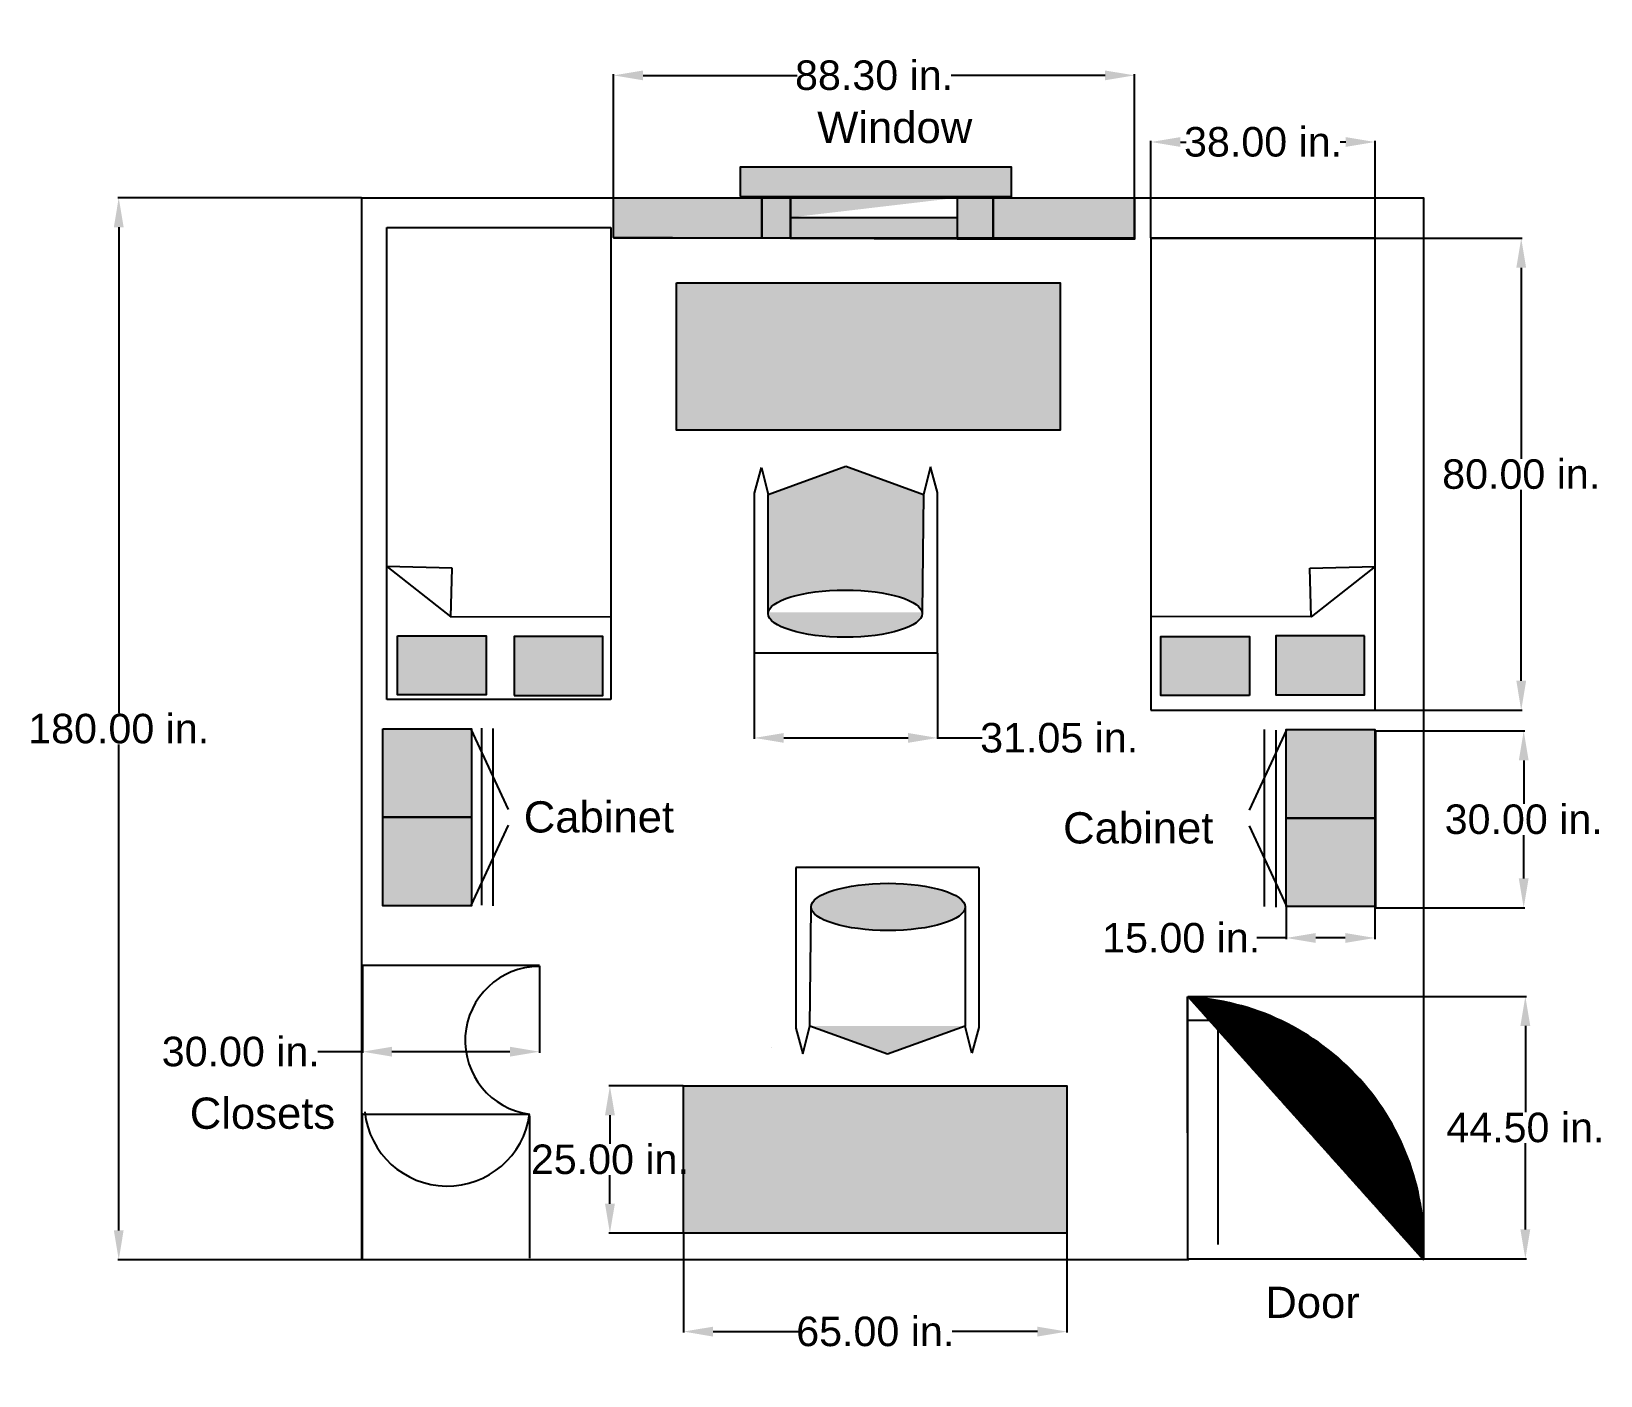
# Model space of a CAD drawing. Header units: inches. Extents: x 146 to 412, y 117 to 345.
import ezdxf

# ---------------------------------------------------------------- set-up
doc = ezdxf.new("R2010")
doc.units = ezdxf.units.IN
doc.header["$MEASUREMENT"] = 0
doc.styles.get("Standard").update_dxf_attribs({"font": 'arial.ttf'})
doc.dimstyles.get("Standard").update_dxf_attribs({"dimtxt": 5, "dimasz": 5, "dimexe": 0.18, "dimexo": 0.0625, "dimgap": 0.09, "dimtad": 0, "dimtih": 1, "dimtoh": 1, "dimzin": 0, "dimdsep": 46, "dimtxsty": 'Standard', "dimcen": 0.09, "dimclrd": 3, "dimclre": 6, "dimclrt": 1, "dimadec": 0, "dimazin": 0, "dimtfac": 1, "dimtofl": 0, "dimtmove": 0, "dimatfit": 3, "dimfxl": 1, "dimtfillclr": 2, "dimtolj": 1, "dimtzin": 0, "dimarcsym": 0})
pattern_1 = [(60, (3.7285, 73.4333), (-1.2, -3e-10), [1.1, -0.1]), (180, (3.7285, 73.4333), (0.6, -1.0392305), [1.1, -0.1]), (300, (3.7285, 73.4333), (1.2, -3e-10), [1.1, -0.1]), (60, (3.8285, 73.4333), (-1.2, -3e-10), [0.2, -1]), (300, (3.8285, 73.4333), (1.2, -3e-10), [0.2, -1]), (60, (3.6785, 73.5199), (-1.2, -3e-10), [0.2, -1]), (180, (3.6785, 73.5199), (0.6, -1.0392305), [0.2, -1]), (300, (3.6785, 73.3467), (1.2, -3e-10), [0.2, -1]), (180, (3.6785, 73.3467), (0.6, -1.0392305), [0.2, -1]), (60, (3.3285, 73.4333), (-1.2, -3e-10), [0.2, -1]), (300, (3.3285, 73.4333), (1.2, -3e-10), [0.2, -1]), (60, (3.9285, 73.0869), (-1.2, -3e-10), [0.2, -1]), (180, (3.9285, 73.0869), (0.6, -1.0392305), [0.2, -1]), (300, (3.9285, 73.7797), (1.2, -3e-10), [0.2, -1]), (180, (3.9285, 73.7797), (0.6, -1.0392305), [0.2, -1]), (0, (3.9285, 73.6065), (-0.6, 1.0392305), [0.7, -0.5]), (0, (3.9285, 73.2601), (-0.6, 1.0392305), [0.7, -0.5]), (120, (3.7785, 73.6931), (-1.2, 3e-10), [0.7, -0.5]), (120, (3.4785, 73.5199), (-1.2, 3e-10), [0.7, -0.5]), (240, (3.4785, 73.3467), (0.6, -1.0392305), [0.7, -0.5]), (240, (3.7785, 73.1735), (0.6, -1.0392305), [0.7, -0.5])]

# ---------------------------------------------------------------- blocks, each defined once
blk = doc.blocks.new('*D43')
at = {"color": 6, "lineweight": -2, "transparency": 16777216}
for p, q in [((201.71, 316.77), (160.4, 316.77)), ((201.71, 136.77), (160.4, 136.77))]:
    blk.add_line(p, q, dxfattribs=at)
at = {"color": 3, "lineweight": -2, "transparency": 16777216}
for p, q in [((160.58, 311.77), (160.58, 229.41)), ((160.58, 141.77), (160.58, 224.12))]:
    blk.add_line(p, q, dxfattribs=at)
at = {"color": 3, "transparency": 16777216}
for points in [[(159.75, 311.77), (161.41, 311.77), (160.58, 316.77)], [(159.75, 141.77), (161.41, 141.77), (160.58, 136.77)]]:
    blk.add_solid(points, dxfattribs=at)
at = {"layer": 'Defpoints', "color": 0, "transparency": 16777216}
for p in [(160.58, 316.77), (201.77, 316.77), (201.77, 136.77)]:
    blk.add_point(p, dxfattribs=at)
at = {"color": 1, "transparency": 16777216, "insert": (160.58, 226.77), "char_height": 5, "attachment_point": 5}
blk.add_mtext('\\A1;180.00 in. ', dxfattribs=at)
blk = doc.blocks.new('*D46')
at = {"color": 6, "lineweight": -2, "transparency": 16777216}
for p, q in [((335.56, 309.98), (335.56, 326.39)), ((373.56, 309.98), (373.56, 326.39))]:
    blk.add_line(p, q, dxfattribs=at)
at = {"color": 3, "lineweight": -2, "transparency": 16777216}
for p, q in [((340.56, 326.21), (341.52, 326.21)), ((368.56, 326.21), (367.6, 326.21))]:
    blk.add_line(p, q, dxfattribs=at)
at = {"color": 3, "transparency": 16777216}
for points in [[(340.56, 327.04), (340.56, 325.38), (335.56, 326.21)], [(368.56, 327.04), (368.56, 325.38), (373.56, 326.21)]]:
    blk.add_solid(points, dxfattribs=at)
at = {"layer": 'Defpoints', "color": 0, "transparency": 16777216}
for p in [(373.56, 326.21), (335.56, 309.92), (373.56, 309.92)]:
    blk.add_point(p, dxfattribs=at)
at = {"color": 1, "transparency": 16777216, "insert": (354.56, 326.21), "char_height": 5, "attachment_point": 5}
blk.add_mtext('\\A1;38.00 in. ', dxfattribs=at)
blk = doc.blocks.new('*D47')
at = {"color": 6, "lineweight": -2, "transparency": 16777216}
for p, q in [((373.62, 309.9), (398.5, 309.9)), ((373.62, 229.9), (398.5, 229.9))]:
    blk.add_line(p, q, dxfattribs=at)
at = {"color": 3, "lineweight": -2, "transparency": 16777216}
for p, q in [((398.32, 304.9), (398.32, 272.54)), ((398.32, 234.9), (398.32, 267.25))]:
    blk.add_line(p, q, dxfattribs=at)
at = {"color": 3, "transparency": 16777216}
for points in [[(397.49, 304.9), (399.15, 304.9), (398.32, 309.9)], [(397.49, 234.9), (399.15, 234.9), (398.32, 229.9)]]:
    blk.add_solid(points, dxfattribs=at)
at = {"layer": 'Defpoints', "color": 0, "transparency": 16777216}
for p in [(373.56, 309.9), (398.32, 309.9), (373.56, 229.9)]:
    blk.add_point(p, dxfattribs=at)
at = {"color": 1, "transparency": 16777216, "insert": (398.32, 269.9), "char_height": 5, "attachment_point": 5}
blk.add_mtext('\\A1;80.00 in. ', dxfattribs=at)
blk = doc.blocks.new('*D48')
at = {"color": 6, "lineweight": -2, "transparency": 16777216}
for p, q in [((341.88, 181.42), (399.2, 181.42)), ((341.88, 136.92), (399.2, 136.92))]:
    blk.add_line(p, q, dxfattribs=at)
at = {"color": 3, "lineweight": -2, "transparency": 16777216}
for p, q in [((399.02, 176.42), (399.02, 161.81)), ((399.02, 141.92), (399.02, 156.52))]:
    blk.add_line(p, q, dxfattribs=at)
at = {"color": 3, "transparency": 16777216}
for points in [[(398.18, 176.42), (399.85, 176.42), (399.02, 181.42)], [(398.18, 141.92), (399.85, 141.92), (399.02, 136.92)]]:
    blk.add_solid(points, dxfattribs=at)
at = {"layer": 'Defpoints', "color": 0, "transparency": 16777216}
for p in [(341.82, 181.42), (399.02, 181.42), (341.82, 136.92)]:
    blk.add_point(p, dxfattribs=at)
at = {"color": 1, "transparency": 16777216, "insert": (399.02, 159.17), "char_height": 5, "attachment_point": 5}
blk.add_mtext('\\A1;44.50 in. ', dxfattribs=at)
blk = doc.blocks.new('*D49')
at = {"color": 6, "lineweight": -2, "transparency": 16777216}
for p, q in [((256.32, 141.22), (256.32, 124.43)), ((321.32, 141.22), (321.32, 124.43))]:
    blk.add_line(p, q, dxfattribs=at)
at = {"color": 3, "lineweight": -2, "transparency": 16777216}
for p, q in [((261.32, 124.61), (275.77, 124.61)), ((316.32, 124.61), (301.87, 124.61))]:
    blk.add_line(p, q, dxfattribs=at)
at = {"color": 3, "transparency": 16777216}
for points in [[(261.32, 125.44), (261.32, 123.77), (256.32, 124.61)], [(316.32, 125.44), (316.32, 123.77), (321.32, 124.61)]]:
    blk.add_solid(points, dxfattribs=at)
at = {"layer": 'Defpoints', "color": 0, "transparency": 16777216}
for p in [(256.32, 141.28), (321.32, 141.28), (256.32, 124.61)]:
    blk.add_point(p, dxfattribs=at)
at = {"color": 1, "transparency": 16777216, "insert": (288.82, 124.61), "char_height": 5, "attachment_point": 5}
blk.add_mtext('\\A1;65.00 in. ', dxfattribs=at)
blk = doc.blocks.new('*D50')
at = {"color": 6, "lineweight": -2, "transparency": 16777216}
for p, q in [((256.26, 166.28), (243.66, 166.28)), ((256.26, 141.28), (243.66, 141.28))]:
    blk.add_line(p, q, dxfattribs=at)
at = {"color": 3, "lineweight": -2, "transparency": 16777216}
for p, q in [((243.84, 161.28), (243.84, 156.42)), ((243.84, 146.28), (243.84, 151.14))]:
    blk.add_line(p, q, dxfattribs=at)
at = {"color": 3, "transparency": 16777216}
for points in [[(243.01, 161.28), (244.68, 161.28), (243.84, 166.28)], [(243.01, 146.28), (244.68, 146.28), (243.84, 141.28)]]:
    blk.add_solid(points, dxfattribs=at)
at = {"layer": 'Defpoints', "color": 0, "transparency": 16777216}
for p in [(243.84, 166.28), (256.32, 166.28), (256.32, 141.28)]:
    blk.add_point(p, dxfattribs=at)
at = {"color": 1, "transparency": 16777216, "insert": (243.84, 153.78), "char_height": 5, "attachment_point": 5}
blk.add_mtext('\\A1;25.00 in. ', dxfattribs=at)
blk = doc.blocks.new('*D51')
at = {"color": 6, "lineweight": -2, "transparency": 16777216}
for p, q in [((268.32, 239.56), (268.32, 225.04)), ((299.37, 239.56), (299.37, 225.04))]:
    blk.add_line(p, q, dxfattribs=at)
at = {"color": 3, "lineweight": -2, "transparency": 16777216}
for p, q in [((273.32, 225.22), (294.37, 225.22)), ((299.37, 225.22), (306.96, 225.22))]:
    blk.add_line(p, q, dxfattribs=at)
at = {"color": 3, "transparency": 16777216}
for points in [[(273.32, 226.05), (273.32, 224.39), (268.32, 225.22)], [(294.37, 226.05), (294.37, 224.39), (299.37, 225.22)]]:
    blk.add_solid(points, dxfattribs=at)
at = {"layer": 'Defpoints', "color": 0, "transparency": 16777216}
for p in [(268.32, 239.62), (299.37, 239.62), (299.37, 225.22)]:
    blk.add_point(p, dxfattribs=at)
at = {"color": 1, "transparency": 16777216, "insert": (320, 225.22), "char_height": 5, "attachment_point": 5}
blk.add_mtext('\\A1;31.05 in. ', dxfattribs=at)
blk = doc.blocks.new('*D52')
at = {"color": 6, "lineweight": -2, "transparency": 16777216}
for p, q in [((244.47, 310.02), (244.47, 337.68)), ((332.77, 310.02), (332.77, 337.68))]:
    blk.add_line(p, q, dxfattribs=at)
at = {"color": 3, "lineweight": -2, "transparency": 16777216}
for p, q in [((249.47, 337.5), (275.58, 337.5)), ((327.77, 337.5), (301.67, 337.5))]:
    blk.add_line(p, q, dxfattribs=at)
at = {"color": 3, "transparency": 16777216}
for points in [[(249.47, 338.33), (249.47, 336.67), (244.47, 337.5)], [(327.77, 338.33), (327.77, 336.67), (332.77, 337.5)]]:
    blk.add_solid(points, dxfattribs=at)
at = {"layer": 'Defpoints', "color": 0, "transparency": 16777216}
for p in [(332.77, 337.5), (244.47, 309.96), (332.77, 309.96)]:
    blk.add_point(p, dxfattribs=at)
at = {"color": 1, "transparency": 16777216, "insert": (288.62, 337.5), "char_height": 5, "attachment_point": 5}
blk.add_mtext('\\A1;88.30 in. ', dxfattribs=at)
blk = doc.blocks.new('*D53')
at = {"color": 6, "lineweight": -2, "transparency": 16777216}
for p, q in [((201.9, 186.58), (201.9, 171.86)), ((231.9, 186.58), (231.9, 171.86))]:
    blk.add_line(p, q, dxfattribs=at)
at = {"color": 3, "lineweight": -2, "transparency": 16777216}
for p, q in [((201.9, 172.04), (194.31, 172.04)), ((226.9, 172.04), (206.9, 172.04))]:
    blk.add_line(p, q, dxfattribs=at)
at = {"color": 3, "transparency": 16777216}
for points in [[(206.9, 172.88), (206.9, 171.21), (201.9, 172.04)], [(226.9, 172.88), (226.9, 171.21), (231.9, 172.04)]]:
    blk.add_solid(points, dxfattribs=at)
at = {"layer": 'Defpoints', "color": 0, "transparency": 16777216}
for p in [(201.9, 186.65), (231.9, 186.65), (201.9, 172.04)]:
    blk.add_point(p, dxfattribs=at)
at = {"color": 1, "transparency": 16777216, "insert": (181.27, 172.04), "char_height": 5, "attachment_point": 5}
blk.add_mtext('\\A1;30.00 in. ', dxfattribs=at)
blk = doc.blocks.new('*D54')
at = {"color": 6, "lineweight": -2, "transparency": 16777216}
for p, q in [((358.49, 196.57), (358.49, 191.14)), ((373.49, 196.57), (373.49, 191.14))]:
    blk.add_line(p, q, dxfattribs=at)
at = {"color": 3, "lineweight": -2, "transparency": 16777216}
for p, q in [((358.49, 191.32), (353.49, 191.32)), ((368.49, 191.32), (363.49, 191.32))]:
    blk.add_line(p, q, dxfattribs=at)
at = {"color": 3, "transparency": 16777216}
for points in [[(363.49, 192.15), (363.49, 190.48), (358.49, 191.32)], [(368.49, 192.15), (368.49, 190.48), (373.49, 191.32)]]:
    blk.add_solid(points, dxfattribs=at)
at = {"layer": 'Defpoints', "color": 0, "transparency": 16777216}
for p in [(358.49, 196.63), (373.49, 196.63), (358.49, 191.32)]:
    blk.add_point(p, dxfattribs=at)
at = {"color": 1, "transparency": 16777216, "insert": (340.68, 191.32), "char_height": 5, "attachment_point": 5}
blk.add_mtext('\\A1;15.00 in. ', dxfattribs=at)
blk = doc.blocks.new('*D55')
at = {"color": 6, "lineweight": -2, "transparency": 16777216}
for p, q in [((373.67, 226.41), (398.92, 226.41)), ((373.67, 196.41), (398.92, 196.41))]:
    blk.add_line(p, q, dxfattribs=at)
at = {"color": 3, "lineweight": -2, "transparency": 16777216}
for p, q in [((398.74, 221.41), (398.74, 214.05)), ((398.74, 201.41), (398.74, 208.76))]:
    blk.add_line(p, q, dxfattribs=at)
at = {"color": 3, "transparency": 16777216}
for points in [[(397.91, 221.41), (399.57, 221.41), (398.74, 226.41)], [(397.91, 201.41), (399.57, 201.41), (398.74, 196.41)]]:
    blk.add_solid(points, dxfattribs=at)
at = {"layer": 'Defpoints', "color": 0, "transparency": 16777216}
for p in [(373.61, 226.41), (373.61, 196.41), (398.74, 196.41)]:
    blk.add_point(p, dxfattribs=at)
at = {"color": 1, "transparency": 16777216, "insert": (398.74, 211.41), "char_height": 5, "attachment_point": 5}
blk.add_mtext('\\A1;30.00 in. ', dxfattribs=at)

msp = doc.modelspace()

# ---------------------------------------------------------------- hatches: boundary and pattern name
h = msp.add_hatch()
h.set_pattern_fill('ANGLE', color=256)
h.set_pattern_definition([(0, (3.72852, 73.43327), (0, 0.275), [0.2, -0.075]), (90, (3.72852, 73.43327), (-0.275, 2e-17), [0.2, -0.075])])
h.paths.add_polyline_path([(265.93, 316.946), (311.93, 316.946), (311.93, 321.946), (265.93, 321.946)])
h.paths.add_polyline_path([(244.442, 316.68), (274.442, 316.767), (274.442, 309.845), (244.442, 310.037)])
h.paths.add_polyline_path([(308.78, 316.698), (308.78, 309.913)], flags=16)
h.paths.add_polyline_path([(302.783, 316.748), (332.783, 316.748), (332.783, 309.748), (302.783, 309.748)])
edge = h.paths.add_edge_path()
edge.add_line((274.44, 313.423), (302.783, 313.423))
edge.add_line((302.786, 309.747), (274.452, 309.846))
edge.add_line((274.452, 309.846), (274.452, 316.767))
edge.add_line((274.452, 316.767), (302.783, 316.766))
h = msp.add_hatch()
h.set_pattern_fill('ESCHER', color=256, style=0)
h.set_pattern_definition(pattern_1)
h.paths.add_polyline_path([(255.149, 302.356), (320.149, 302.356), (320.149, 277.356), (255.149, 277.356)])
h.paths.add_polyline_path([(256.321, 166.278), (321.321, 166.278), (321.321, 141.278), (256.321, 141.278)])
h = msp.add_hatch()
h.set_pattern_fill('ESCHER', color=256)
h.set_pattern_definition(pattern_1)
edge = h.paths.add_edge_path()
edge.add_ellipse((283.717, 246.284), major_axis=(13.047, 0), ratio=0.3065862, start_angle=0, end_angle=360)
edge = h.paths.add_edge_path()
edge.add_line((270.68, 266.475), (283.835, 271.263))
edge.add_line((283.835, 271.263), (296.991, 266.475))
edge.add_line((270.68, 246.475), (270.68, 266.475))
edge.add_line((296.991, 266.475), (296.779, 246.475))
h = msp.add_hatch()
h.set_pattern_fill('EARTH', color=256)
h.set_pattern_definition([(0, (3.72852, 73.43327), (0.25, 0.25), [0.25, -0.25]), (0, (3.72852, 73.52702), (0.25, 0.25), [0.25, -0.25]), (0, (3.72852, 73.62077), (0.25, 0.25), [0.25, -0.25]), (90, (3.75977, 73.65202), (-0.25, 0.25), [0.25, -0.25]), (90, (3.85352, 73.65202), (-0.25, 0.25), [0.25, -0.25]), (90, (3.94727, 73.65202), (-0.25, 0.25), [0.25, -0.25])])
h.paths.add_polyline_path([(207.861, 242.52), (222.861, 242.52), (222.861, 232.52), (207.861, 232.52)])
h.paths.add_polyline_path([(227.615, 232.43), (242.615, 232.43), (242.615, 242.43), (227.615, 242.43)])
h.paths.add_polyline_path([(352.252, 232.43), (337.252, 232.43), (337.252, 242.43), (352.252, 242.43)])
h.paths.add_polyline_path([(371.736, 242.52), (356.736, 242.52), (356.736, 232.52), (371.736, 232.52)])
edge = h.paths.add_edge_path()
edge.add_ellipse((291, 196.58), major_axis=(-13.047, 0), ratio=0.3065862, start_angle=0, end_angle=360)
edge = h.paths.add_edge_path()
edge.add_line((290.881, 171.601), (277.725, 176.389))
edge.add_line((304.037, 176.389), (290.881, 171.601))
h = msp.add_hatch()
h.set_pattern_fill('AR-RROOF', color=256)
h.set_pattern_definition([(0, (3.7285, 73.4333), (2.2, 1), [15, -2, 5, -1]), (0, (5.0585, 73.9333), (-1, 1.33), [3, -0.33, 6, -0.75]), (0, (4.2285, 74.2833), (5.2, 0.67), [8, -1.4, 4, -1])])
h.paths.add_polyline_path([(373.489, 211.631), (358.489, 211.631), (358.489, 226.631), (373.489, 226.631)])
h.paths.add_polyline_path([(373.487, 196.633), (358.487, 196.633), (358.487, 211.633), (373.487, 211.633)])
h.paths.add_polyline_path([(205.355, 211.789), (220.355, 211.789), (220.355, 196.789), (205.355, 196.789)])
h.paths.add_polyline_path([(205.358, 226.787), (220.358, 226.787), (220.358, 211.787), (205.358, 211.787)])
h = msp.add_hatch()
h.set_pattern_fill('GRATE', color=256, style=0)
h.set_pattern_definition([(0, (3.728516, 73.433272), (0, 0.03125), []), (90, (3.72852, 73.43327), (-0.125, 8e-18), [])])
edge = h.paths.add_edge_path()
edge.add_line((341.818, 136.917), (341.818, 181.415))
edge.add_arc((339.517, 139.05), 42.311, 356.90934, 447.13409)

# ---------------------------------------------------------------- linework, layer by layer
for p, q in [((206.012, 311.738), (244.012, 311.738)), ((206.012, 231.738), (206.012, 311.738)), ((244.012, 311.738), (244.012, 231.738)), ((274.44, 313.423), (302.783, 313.423)), ((244.473, 309.958), (332.773, 309.958)), ((303.149, 309.929), (303.149, 309.929)), ((335.555, 309.896), (335.555, 229.896)), ((373.555, 229.896), (373.555, 309.896)), ((268.322, 266.707), (269.519, 271.054)), ((269.514, 271.056), (270.68, 266.474)), ((270.68, 266.475), (283.835, 271.263)), ((283.835, 271.263), (296.991, 266.475)), ((298.177, 271.162), (296.991, 266.474)), ((299.369, 266.812), (298.172, 271.16)), ((268.322, 239.626), (268.322, 266.707)), ((270.68, 246.475), (270.68, 266.475)), ((296.991, 266.475), (296.779, 246.475)), ((299.369, 239.623), (299.369, 266.812)), ((217.092, 253.972), (206.014, 254.286)), ((206.014, 254.286), (216.859, 245.748)), ((216.859, 245.748), (217.092, 253.972)), ((362.487, 253.972), (373.564, 254.286)), ((362.72, 245.748), (362.487, 253.972)), ((373.564, 254.286), (362.72, 245.748)), ((216.859, 245.748), (243.951, 245.786)), ((362.704, 245.748), (335.612, 245.786)), ((268.322, 239.628), (268.322, 239.623)), ((268.322, 239.624), (299.369, 239.624)), ((244.012, 231.738), (206.012, 231.738)), ((335.555, 229.896), (373.555, 229.896)), ((220.268, 226.71), (226.607, 213.116)), ((222.093, 226.867), (222.093, 196.867)), ((224.022, 226.791), (224.022, 196.791)), ((358.525, 226.577), (352.186, 212.983)), ((354.823, 196.629), (354.823, 226.629)), ((356.752, 196.553), (356.752, 226.553)), ((373.612, 226.408), (373.612, 196.408)), ((220.32, 196.843), (226.659, 210.437)), ((358.577, 196.71), (352.238, 210.304)), ((275.347, 203.24), (275.347, 176.051)), ((306.395, 203.24), (275.347, 203.24)), ((306.395, 203.237), (306.395, 176.157)), ((277.725, 176.389), (277.937, 196.389)), ((304.037, 196.389), (304.037, 176.389)), ((231.897, 186.645), (201.897, 186.645)), ((341.818, 136.917), (341.818, 181.415)), ((275.347, 176.051), (276.544, 171.704)), ((276.54, 171.702), (277.725, 176.39)), ((290.881, 171.601), (277.725, 176.389)), ((304.037, 176.389), (290.881, 171.601)), ((305.202, 171.807), (304.037, 176.389)), ((306.395, 176.157), (305.198, 171.81)), ((346.943, 177.355), (341.825, 177.355)), ((346.943, 139.355), (346.943, 177.355)), ((271.224, 172.779), (271.224, 172.773)), ((201.897, 161.458), (201.77, 161.458)), ((201.874, 161.446), (230.224, 161.446)), ((201.897, 136.645), (201.897, 161.645)), ((230.186, 161.18), (230.186, 137.033))]:
    msp.add_line(p, q)
for points in [[(265.93, 316.946), (311.93, 316.946), (311.93, 321.946), (265.93, 321.946)], [(244.442, 316.68), (274.442, 316.767), (274.442, 309.845), (244.442, 310.037)], [(269.602, 316.738), (269.602, 316.738), (269.602, 309.992), (269.602, 309.992)], [(302.783, 316.748), (332.783, 316.748), (332.783, 309.748), (302.783, 309.748)], [(308.78, 316.698), (308.78, 316.698), (308.78, 309.913), (308.78, 309.913)], [(335.562, 309.915), (373.562, 309.915), (373.562, 309.915), (335.562, 309.915)], [(255.149, 302.356), (320.149, 302.356), (320.149, 277.356), (255.149, 277.356)], [(207.861, 242.52), (222.861, 242.52), (222.861, 232.52), (207.861, 232.52)], [(227.615, 232.43), (242.615, 232.43), (242.615, 242.43), (227.615, 242.43)], [(352.252, 232.43), (337.252, 232.43), (337.252, 242.43), (352.252, 242.43)], [(371.736, 242.52), (356.736, 242.52), (356.736, 232.52), (371.736, 232.52)], [(205.358, 226.787), (220.358, 226.787), (220.358, 211.787), (205.358, 211.787)], [(373.489, 211.631), (358.489, 211.631), (358.489, 226.631), (373.489, 226.631)], [(205.355, 211.789), (220.355, 211.789), (220.355, 196.789), (205.355, 196.789)], [(373.487, 196.633), (358.487, 196.633), (358.487, 211.633), (373.487, 211.633)], [(256.321, 166.278), (321.321, 166.278), (321.321, 141.278), (256.321, 141.278)]]:
    msp.add_lwpolyline(points, close=True)
for points in [[(341.986, 136.767), (201.77, 136.767), (201.77, 316.767), (381.77, 316.767), (381.77, 136.767)], [(302.786, 309.747), (274.452, 309.846), (274.452, 316.767), (302.783, 316.766)]]:
    msp.add_lwpolyline(points)
for centre, radius, start, end in [((231.883, 173.919), 12.581, 90.34786, 262.43396), ((339.517, 139.05), 42.311, 356.90934, 87.13409), ((216.276, 163.343), 14.077, 186.03138, 352.26166)]:
    msp.add_arc(centre, radius, start, end)
for centre, major_axis in [((283.717, 246.284), (13.047, 0)), ((291, 196.58), (-13.047, 0))]:
    msp.add_ellipse(centre, major_axis=major_axis, ratio=0.3065862)

# ---------------------------------------------------------------- texts
at = {"char_height": 5.2903, "attachment_point": 1}
for s, insert in [('Window', (278.979, 331.334)), ('Cabinet', (229.241, 214.483)), ('Cabinet', (320.669, 212.624)), ('Closets', (172.624, 164.268)), ('Door', (354.945, 132.219))]:
    msp.add_mtext_dynamic_manual_height_columns(s, width=685.37725, gutter_width=26.452, heights=[0], dxfattribs=dict(at, insert=insert))

# ---------------------------------------------------------------- dimensions: what is measured, and where the dimension line sits
for base, p1, p2, picture, middle in [((332.773, 337.499), (244.473, 309.958), (332.773, 309.958), '*D52', (288.623, 337.499)), ((373.562, 326.212), (335.562, 309.915), (373.562, 309.915), '*D46', (354.562, 326.212)), ((358.487, 191.316), (373.487, 196.633), (358.487, 196.633), '*D54', (340.682, 191.316)), ((256.321, 124.607), (321.321, 141.278), (256.321, 141.278), '*D49', (288.821, 124.607))]:
    dim = msp.add_linear_dim(base=base, p1=p1, p2=p2, dimstyle='Standard', override={"dimpost": ' in. '})
    dim.commit()
    dim.dimension.update_dxf_attribs({"geometry": picture, "text_midpoint": middle})
for base, p1, p2, angle, picture, middle, dimtype in [((160.58, 316.767), (201.77, 136.767), (201.77, 316.767), 90, '*D43', (160.58, 226.767), 160), ((398.32, 309.896), (373.555, 229.896), (373.555, 309.896), 90, '*D47', (398.32, 269.896), 160), ((398.739, 196.408), (373.612, 226.408), (373.612, 196.408), 90, '*D55', (398.739, 211.408), 160), ((201.897, 172.043), (231.897, 186.645), (201.897, 186.645), 180, '*D53', (181.269, 172.043), 161), ((399.017, 181.415), (341.818, 136.917), (341.818, 181.415), 90, '*D48', (399.017, 159.166), 160)]:
    dim = msp.add_linear_dim(base=base, p1=p1, p2=p2, angle=angle, dimstyle='Standard', override={"dimpost": ' in. '})
    dim.commit()
    dim.dimension.update_dxf_attribs({"geometry": picture, "text_midpoint": middle, "dimtype": dimtype})
dim = msp.add_linear_dim(base=(299.369, 225.219), p1=(268.322, 239.624), p2=(299.369, 239.624), dimstyle='Standard', override={"dimpost": ' in. '})
dim.commit()
dim.dimension.update_dxf_attribs({"geometry": '*D51', "text_midpoint": (319.997, 225.219), "dimtype": 160})
dim = msp.add_linear_dim(base=(243.843, 166.278), p1=(256.321, 141.278), p2=(256.321, 166.278), angle=90, dimstyle='Standard', override={"dimpost": ' in. '})
dim.commit()
dim.dimension.update_dxf_attribs({"geometry": '*D50', "text_midpoint": (243.843, 153.778)})

doc.saveas('drawing.dxf')
